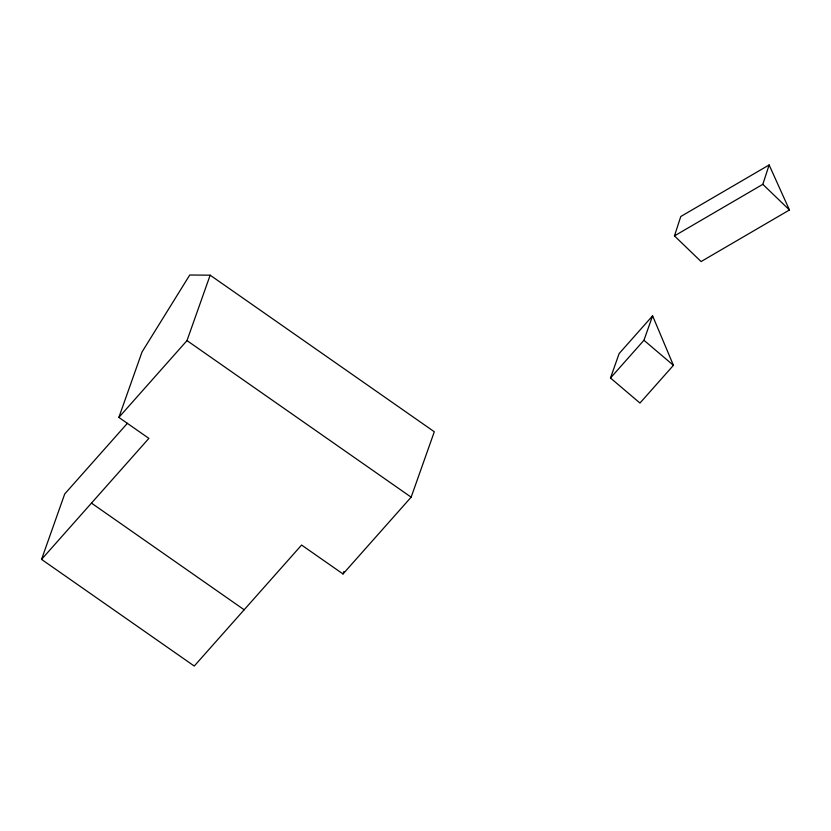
<?xml version="1.0" encoding="UTF-8"?>
<svg xmlns="http://www.w3.org/2000/svg" width="831" height="831" viewBox="0 0 831 831"><rect width="100%" height="100%" fill="white"/><g stroke="black" fill="none" stroke-linecap="round" stroke-linejoin="round"><path stroke-width="1.25" d="M674.46 235.89L680.776 216.517L769.132 164.954L789.45 209.983L701.084 261.557L674.46 235.89L762.827 184.326L769.132 164.954M41.55 559.388L148.884 438.373L118.864 417.411L142.028 351.991L189.759 274.999L210.16 275.186L434.312 431.756L411.148 497.167L343.016 573.972L301.591 545.043L194.257 666.047L41.55 559.388L64.714 493.967L127.403 423.301M118.864 417.411L186.996 340.596L210.16 275.186M343.016 573.972L343.878 571.551M610.484 378.001L619.137 353.559L652.605 315.822L673.432 365.328L639.963 403.056L610.484 378.001L643.952 340.274L652.605 315.822M186.996 340.596L411.148 497.167M91.462 503.108L244.169 609.777M643.952 340.274L673.432 365.328M762.827 184.326L789.45 209.983"/></g></svg>
